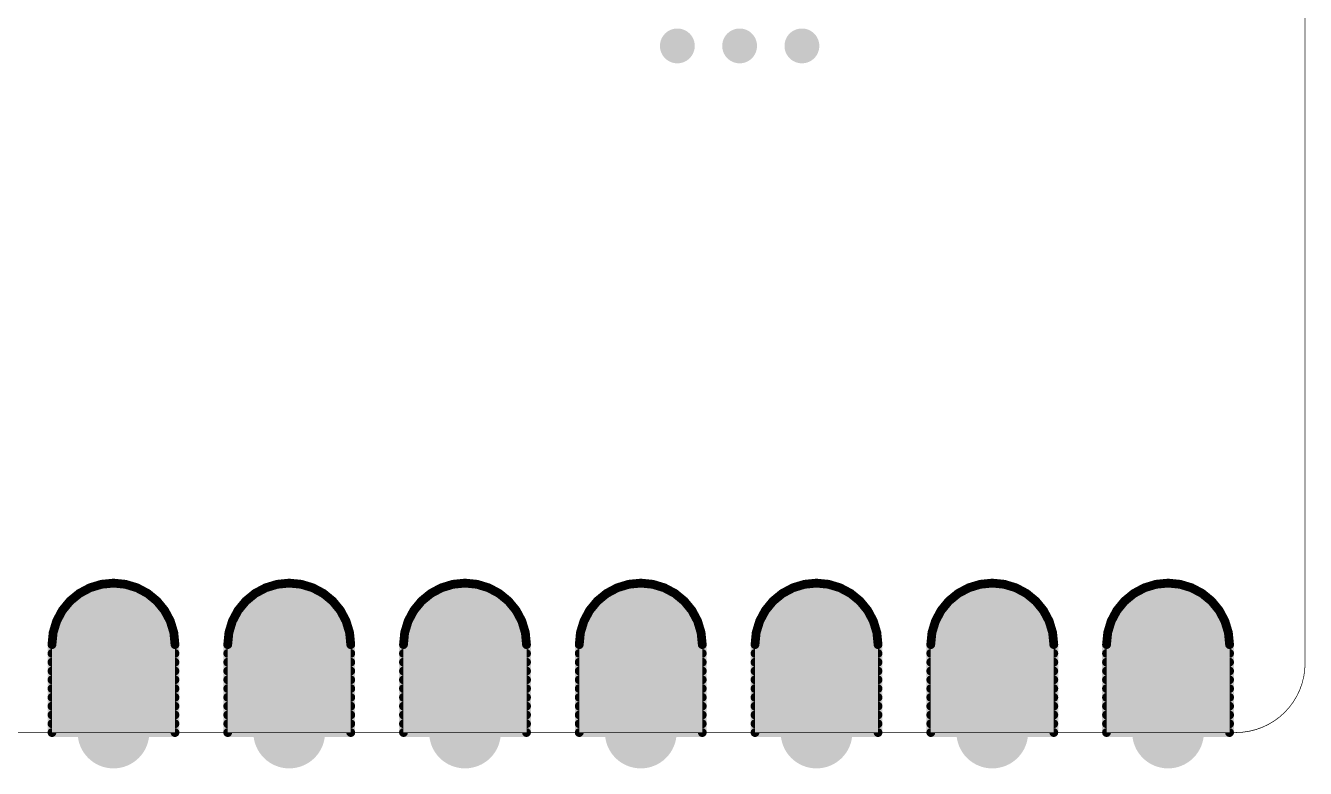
# Model space of a CAD drawing. Extents: x 0 to 35, y -0.5 to 23.4.
# Drawn here: x 16.51 to 35.01, y -0.52 to 10.21 of the extents above; entities that cross this region are included whole.
import ezdxf

# ---------------------------------------------------------------- set-up
doc = ezdxf.new("R2010")
doc.units = 0
for name, color, linetype in [('17', 110, 'CONTINUOUS'), ('20', 31, 'CONTINUOUS'), ('30', 253, 'CONTINUOUS')]:
    doc.layers.add(name, color=color, linetype=linetype)

# ---------------------------------------------------------------- blocks, each defined once
blk = doc.blocks.new('ROUNDP')
at = {"const_width": 0.5}
blk.add_lwpolyline([(0, -0.25, 1), (0, 0.25, 1), (0, -0.25)], format="xyb", dxfattribs=at)

msp = doc.modelspace()

# ---------------------------------------------------------------- linework, layer by layer
at = {"layer": '20', "const_width": 0.01}
for points in [[(35, 21.86), (35, 1)], [(2, 0), (34, 0)]]:
    msp.add_lwpolyline(points, dxfattribs=at)
at = {"layer": '20'}
for points, const_width in [([(34, 0, 0.4142), (35, 1)], 0.01), ([(35.0025, 1, 1), (34.9975, 1)], 0.005), ([(34.9975, 1, 1), (35.0025, 1)], 0.005), ([(34, 0.0025, 1), (34, -0.0025)], 0.005), ([(34, -0.0025, 1), (34, 0.0025)], 0.005)]:
    msp.add_lwpolyline(points, format="xyb", dxfattribs=dict(at, const_width=const_width))
at = {"layer": '30', "const_width": 0.127}
for points in [[(17.78, 2.159), (17.6066, 2.1419)], [(17.9534, 2.1419), (17.78, 2.159)], [(20.32, 2.159), (20.1466, 2.1419)], [(20.4934, 2.1419), (20.32, 2.159)], [(22.86, 2.159), (22.6866, 2.1419)], [(23.0334, 2.1419), (22.86, 2.159)], [(25.4, 2.159), (25.2266, 2.1419)], [(25.5734, 2.1419), (25.4, 2.159)], [(27.94, 2.159), (27.7666, 2.1419)], [(28.1134, 2.1419), (27.94, 2.159)], [(30.48, 2.159), (30.3066, 2.1419)], [(30.6534, 2.1419), (30.48, 2.159)], [(33.02, 2.159), (32.8466, 2.1419)], [(33.1934, 2.1419), (33.02, 2.159)], [(17.2861, 2.0092), (17.1514, 1.8986)], [(17.4398, 2.0913), (17.2861, 2.0092)], [(17.3288, 2.032), (18.2312, 2.032)], [(17.6066, 2.1419), (17.4398, 2.0913)], [(18.1202, 2.0913), (17.9534, 2.1419)], [(18.2739, 2.0092), (18.1202, 2.0913)], [(18.4086, 1.8986), (18.2739, 2.0092)], [(19.8261, 2.0092), (19.6914, 1.8986)], [(19.9798, 2.0913), (19.8261, 2.0092)], [(19.8688, 2.032), (20.7712, 2.032)], [(20.1466, 2.1419), (19.9798, 2.0913)], [(20.6602, 2.0913), (20.4934, 2.1419)], [(20.8139, 2.0092), (20.6602, 2.0913)], [(20.9486, 1.8986), (20.8139, 2.0092)], [(22.3661, 2.0092), (22.2314, 1.8986)], [(22.5198, 2.0913), (22.3661, 2.0092)], [(22.4088, 2.032), (23.3112, 2.032)], [(22.6866, 2.1419), (22.5198, 2.0913)], [(23.2002, 2.0913), (23.0334, 2.1419)], [(23.3539, 2.0092), (23.2002, 2.0913)], [(23.4886, 1.8986), (23.3539, 2.0092)], [(24.9061, 2.0092), (24.7714, 1.8986)], [(25.0598, 2.0913), (24.9061, 2.0092)], [(24.9488, 2.032), (25.8512, 2.032)], [(25.2266, 2.1419), (25.0598, 2.0913)], [(25.7402, 2.0913), (25.5734, 2.1419)], [(25.8939, 2.0092), (25.7402, 2.0913)], [(26.0286, 1.8986), (25.8939, 2.0092)], [(27.4461, 2.0092), (27.3114, 1.8986)], [(27.5998, 2.0913), (27.4461, 2.0092)], [(27.4888, 2.032), (28.3912, 2.032)], [(27.7666, 2.1419), (27.5998, 2.0913)], [(28.2802, 2.0913), (28.1134, 2.1419)], [(28.4339, 2.0092), (28.2802, 2.0913)], [(28.5686, 1.8986), (28.4339, 2.0092)], [(29.9861, 2.0092), (29.8514, 1.8986)], [(30.1398, 2.0913), (29.9861, 2.0092)], [(30.0288, 2.032), (30.9312, 2.032)], [(30.3066, 2.1419), (30.1398, 2.0913)], [(30.8202, 2.0913), (30.6534, 2.1419)], [(30.9739, 2.0092), (30.8202, 2.0913)], [(31.1086, 1.8986), (30.9739, 2.0092)], [(32.5261, 2.0092), (32.3914, 1.8986)], [(32.6798, 2.0913), (32.5261, 2.0092)], [(32.5688, 2.032), (33.4712, 2.032)], [(32.8466, 2.1419), (32.6798, 2.0913)], [(33.3602, 2.0913), (33.1934, 2.1419)], [(33.5139, 2.0092), (33.3602, 2.0913)], [(33.6486, 1.8986), (33.5139, 2.0092)], [(17.1514, 1.8986), (17.0408, 1.7639)], [(17.1592, 1.905), (18.4008, 1.905)], [(18.5192, 1.7639), (18.4086, 1.8986)], [(19.6914, 1.8986), (19.5808, 1.7639)], [(19.6992, 1.905), (20.9408, 1.905)], [(21.0592, 1.7639), (20.9486, 1.8986)], [(22.2314, 1.8986), (22.1208, 1.7639)], [(22.2392, 1.905), (23.4808, 1.905)], [(23.5992, 1.7639), (23.4886, 1.8986)], [(24.7714, 1.8986), (24.6608, 1.7639)], [(24.7792, 1.905), (26.0208, 1.905)], [(26.1392, 1.7639), (26.0286, 1.8986)], [(27.3114, 1.8986), (27.2008, 1.7639)], [(27.3192, 1.905), (28.5608, 1.905)], [(28.6792, 1.7639), (28.5686, 1.8986)], [(29.8514, 1.8986), (29.7408, 1.7639)], [(29.8592, 1.905), (31.1008, 1.905)], [(31.2192, 1.7639), (31.1086, 1.8986)], [(32.3914, 1.8986), (32.2808, 1.7639)], [(32.3992, 1.905), (33.6408, 1.905)], [(33.7592, 1.7639), (33.6486, 1.8986)], [(16.9587, 1.6102), (16.9081, 1.4434)], [(17.0408, 1.7639), (16.9587, 1.6102)], [(16.9805, 1.651), (18.5795, 1.651)], [(17.0524, 1.778), (18.5076, 1.778)], [(18.6013, 1.6102), (18.5192, 1.7639)], [(18.6519, 1.4434), (18.6013, 1.6102)], [(19.4987, 1.6102), (19.4481, 1.4434)], [(19.5808, 1.7639), (19.4987, 1.6102)], [(19.5205, 1.651), (21.1195, 1.651)], [(19.5924, 1.778), (21.0476, 1.778)], [(21.1413, 1.6102), (21.0592, 1.7639)], [(21.1919, 1.4434), (21.1413, 1.6102)], [(22.0387, 1.6102), (21.9881, 1.4434)], [(22.1208, 1.7639), (22.0387, 1.6102)], [(22.0605, 1.651), (23.6595, 1.651)], [(22.1324, 1.778), (23.5876, 1.778)], [(23.6813, 1.6102), (23.5992, 1.7639)], [(23.7319, 1.4434), (23.6813, 1.6102)], [(24.5787, 1.6102), (24.5281, 1.4434)], [(24.6608, 1.7639), (24.5787, 1.6102)], [(24.6005, 1.651), (26.1995, 1.651)], [(24.6724, 1.778), (26.1276, 1.778)], [(26.2213, 1.6102), (26.1392, 1.7639)], [(26.2719, 1.4434), (26.2213, 1.6102)], [(27.1187, 1.6102), (27.0681, 1.4434)], [(27.2008, 1.7639), (27.1187, 1.6102)], [(27.1405, 1.651), (28.7395, 1.651)], [(27.2124, 1.778), (28.6676, 1.778)], [(28.7613, 1.6102), (28.6792, 1.7639)], [(28.8119, 1.4434), (28.7613, 1.6102)], [(29.6587, 1.6102), (29.6081, 1.4434)], [(29.7408, 1.7639), (29.6587, 1.6102)], [(29.6805, 1.651), (31.2795, 1.651)], [(29.7524, 1.778), (31.2076, 1.778)], [(31.3013, 1.6102), (31.2192, 1.7639)], [(31.3519, 1.4434), (31.3013, 1.6102)], [(32.1987, 1.6102), (32.1481, 1.4434)], [(32.2808, 1.7639), (32.1987, 1.6102)], [(32.2205, 1.651), (33.8195, 1.651)], [(32.2924, 1.778), (33.7476, 1.778)], [(33.8413, 1.6102), (33.7592, 1.7639)], [(33.8919, 1.4434), (33.8413, 1.6102)], [(16.9081, 1.4434), (16.891, 1.27)], [(16.9325, 1.524), (18.6275, 1.524)], [(18.669, 1.27), (18.6519, 1.4434)], [(19.4481, 1.4434), (19.431, 1.27)], [(19.4725, 1.524), (21.1675, 1.524)], [(21.209, 1.27), (21.1919, 1.4434)], [(21.9881, 1.4434), (21.971, 1.27)], [(22.0125, 1.524), (23.7075, 1.524)], [(23.749, 1.27), (23.7319, 1.4434)], [(24.5281, 1.4434), (24.511, 1.27)], [(24.5525, 1.524), (26.2475, 1.524)], [(26.289, 1.27), (26.2719, 1.4434)], [(27.0681, 1.4434), (27.051, 1.27)], [(27.0925, 1.524), (28.7875, 1.524)], [(28.829, 1.27), (28.8119, 1.4434)], [(29.6081, 1.4434), (29.591, 1.27)], [(29.6325, 1.524), (31.3275, 1.524)], [(31.369, 1.27), (31.3519, 1.4434)], [(32.1481, 1.4434), (32.131, 1.27)], [(32.1725, 1.524), (33.8675, 1.524)], [(33.909, 1.27), (33.8919, 1.4434)], [(16.891, 1.27), (16.891, 0)], [(16.891, 1.27), (18.669, 1.27)], [(16.9035, 1.397), (18.6565, 1.397)], [(18.669, 0), (18.669, 1.27)], [(19.431, 1.27), (19.431, 0)], [(19.431, 1.27), (21.209, 1.27)], [(19.4435, 1.397), (21.1965, 1.397)], [(21.209, 0), (21.209, 1.27)], [(21.971, 1.27), (21.971, 0)], [(21.971, 1.27), (23.749, 1.27)], [(21.9835, 1.397), (23.7365, 1.397)], [(23.749, 0), (23.749, 1.27)], [(24.511, 1.27), (24.511, 0)], [(24.511, 1.27), (26.289, 1.27)], [(24.5235, 1.397), (26.2765, 1.397)], [(26.289, 0), (26.289, 1.27)], [(27.051, 1.27), (27.051, 0)], [(27.051, 1.27), (28.829, 1.27)], [(27.0635, 1.397), (28.8165, 1.397)], [(28.829, 0), (28.829, 1.27)], [(29.591, 1.27), (29.591, 0)], [(29.591, 1.27), (31.369, 1.27)], [(29.6035, 1.397), (31.3565, 1.397)], [(31.369, 0), (31.369, 1.27)], [(32.131, 1.27), (32.131, 0)], [(32.131, 1.27), (33.909, 1.27)], [(32.1435, 1.397), (33.8965, 1.397)], [(33.909, 0), (33.909, 1.27)], [(16.891, 1.143), (18.669, 1.143)], [(19.431, 1.143), (21.209, 1.143)], [(21.971, 1.143), (23.749, 1.143)], [(24.511, 1.143), (26.289, 1.143)], [(27.051, 1.143), (28.829, 1.143)], [(29.591, 1.143), (31.369, 1.143)], [(32.131, 1.143), (33.909, 1.143)], [(16.891, 1.016), (18.669, 1.016)], [(16.891, 0.889), (18.669, 0.889)], [(19.431, 1.016), (21.209, 1.016)], [(19.431, 0.889), (21.209, 0.889)], [(21.971, 1.016), (23.749, 1.016)], [(21.971, 0.889), (23.749, 0.889)], [(24.511, 1.016), (26.289, 1.016)], [(24.511, 0.889), (26.289, 0.889)], [(27.051, 1.016), (28.829, 1.016)], [(27.051, 0.889), (28.829, 0.889)], [(29.591, 1.016), (31.369, 1.016)], [(29.591, 0.889), (31.369, 0.889)], [(32.131, 1.016), (33.909, 1.016)], [(32.131, 0.889), (33.909, 0.889)], [(16.891, 0.762), (18.669, 0.762)], [(19.431, 0.762), (21.209, 0.762)], [(21.971, 0.762), (23.749, 0.762)], [(24.511, 0.762), (26.289, 0.762)], [(27.051, 0.762), (28.829, 0.762)], [(29.591, 0.762), (31.369, 0.762)], [(32.131, 0.762), (33.909, 0.762)], [(16.891, 0.635), (18.669, 0.635)], [(16.891, 0.508), (18.669, 0.508)], [(19.431, 0.635), (21.209, 0.635)], [(19.431, 0.508), (21.209, 0.508)], [(21.971, 0.635), (23.749, 0.635)], [(21.971, 0.508), (23.749, 0.508)], [(24.511, 0.635), (26.289, 0.635)], [(24.511, 0.508), (26.289, 0.508)], [(27.051, 0.635), (28.829, 0.635)], [(27.051, 0.508), (28.829, 0.508)], [(29.591, 0.635), (31.369, 0.635)], [(29.591, 0.508), (31.369, 0.508)], [(32.131, 0.635), (33.909, 0.635)], [(32.131, 0.508), (33.909, 0.508)], [(16.891, 0.381), (18.669, 0.381)], [(19.431, 0.381), (21.209, 0.381)], [(21.971, 0.381), (23.749, 0.381)], [(24.511, 0.381), (26.289, 0.381)], [(27.051, 0.381), (28.829, 0.381)], [(29.591, 0.381), (31.369, 0.381)], [(32.131, 0.381), (33.909, 0.381)], [(16.891, 0.254), (18.669, 0.254)], [(16.891, 0.127), (18.669, 0.127)], [(19.431, 0.254), (21.209, 0.254)], [(19.431, 0.127), (21.209, 0.127)], [(21.971, 0.254), (23.749, 0.254)], [(21.971, 0.127), (23.749, 0.127)], [(24.511, 0.254), (26.289, 0.254)], [(24.511, 0.127), (26.289, 0.127)], [(27.051, 0.254), (28.829, 0.254)], [(27.051, 0.127), (28.829, 0.127)], [(29.591, 0.254), (31.369, 0.254)], [(29.591, 0.127), (31.369, 0.127)], [(32.131, 0.254), (33.909, 0.254)], [(32.131, 0.127), (33.909, 0.127)], [(16.891, 0), (18.669, 0)], [(16.891, 0), (18.669, 0)], [(19.431, 0), (21.209, 0)], [(19.431, 0), (21.209, 0)], [(21.971, 0), (23.749, 0)], [(21.971, 0), (23.749, 0)], [(24.511, 0), (26.289, 0)], [(24.511, 0), (26.289, 0)], [(27.051, 0), (28.829, 0)], [(27.051, 0), (28.829, 0)], [(29.591, 0), (31.369, 0)], [(29.591, 0), (31.369, 0)], [(32.131, 0), (33.909, 0)], [(32.131, 0), (33.909, 0)]]:
    msp.add_lwpolyline(points, dxfattribs=at)
at = {"layer": '30', "const_width": 0.0635}
for points in [[(17.7831, 2.1906, 1), (17.7769, 2.1274)], [(17.7831, 2.1274, 1), (17.7769, 2.1906)], [(20.3231, 2.1906, 1), (20.3169, 2.1274)], [(20.3231, 2.1274, 1), (20.3169, 2.1906)], [(22.8631, 2.1906, 1), (22.8569, 2.1274)], [(22.8631, 2.1274, 1), (22.8569, 2.1906)], [(25.4031, 2.1906, 1), (25.3969, 2.1274)], [(25.4031, 2.1274, 1), (25.3969, 2.1906)], [(27.9431, 2.1906, 1), (27.9369, 2.1274)], [(27.9431, 2.1274, 1), (27.9369, 2.1906)], [(30.4831, 2.1906, 1), (30.4769, 2.1274)], [(30.4831, 2.1274, 1), (30.4769, 2.1906)], [(33.0231, 2.1906, 1), (33.0169, 2.1274)], [(33.0231, 2.1274, 1), (33.0169, 2.1906)], [(17.2711, 2.0372, 1), (17.3011, 1.9812)], [(17.3062, 1.9846, 1), (17.266, 2.0337)], [(17.3288, 2.0638, 1), (17.3288, 2.0002)], [(17.4306, 2.1217, 1), (17.449, 2.0609)], [(17.4548, 2.0633, 1), (17.4248, 2.1193)], [(17.6035, 2.1735, 1), (17.6097, 2.1103)], [(17.6158, 2.1115, 1), (17.5973, 2.1723)], [(17.9627, 2.1723, 1), (17.9442, 2.1115)], [(17.9503, 2.1103, 1), (17.9565, 2.1735)], [(18.1352, 2.1193, 1), (18.1052, 2.0633)], [(18.111, 2.0609, 1), (18.1294, 2.1217)], [(18.2312, 2.0002, 1), (18.2312, 2.0638)], [(18.294, 2.0337, 1), (18.2538, 1.9846)], [(18.2589, 1.9812, 1), (18.2889, 2.0372)], [(19.8111, 2.0372, 1), (19.8411, 1.9812)], [(19.8462, 1.9846, 1), (19.806, 2.0337)], [(19.8688, 2.0638, 1), (19.8688, 2.0002)], [(19.9706, 2.1217, 1), (19.989, 2.0609)], [(19.9948, 2.0633, 1), (19.9648, 2.1193)], [(20.1435, 2.1735, 1), (20.1497, 2.1103)], [(20.1558, 2.1115, 1), (20.1373, 2.1723)], [(20.5027, 2.1723, 1), (20.4842, 2.1115)], [(20.4903, 2.1103, 1), (20.4965, 2.1735)], [(20.6752, 2.1193, 1), (20.6452, 2.0633)], [(20.651, 2.0609, 1), (20.6694, 2.1217)], [(20.7712, 2.0002, 1), (20.7712, 2.0638)], [(20.834, 2.0337, 1), (20.7938, 1.9846)], [(20.7989, 1.9812, 1), (20.8289, 2.0372)], [(22.3511, 2.0372, 1), (22.3811, 1.9812)], [(22.3862, 1.9846, 1), (22.346, 2.0337)], [(22.4088, 2.0638, 1), (22.4088, 2.0002)], [(22.5106, 2.1217, 1), (22.529, 2.0609)], [(22.5348, 2.0633, 1), (22.5048, 2.1193)], [(22.6835, 2.1735, 1), (22.6897, 2.1103)], [(22.6958, 2.1115, 1), (22.6773, 2.1723)], [(23.0427, 2.1723, 1), (23.0242, 2.1115)], [(23.0303, 2.1103, 1), (23.0365, 2.1735)], [(23.2152, 2.1193, 1), (23.1852, 2.0633)], [(23.191, 2.0609, 1), (23.2094, 2.1217)], [(23.3112, 2.0002, 1), (23.3112, 2.0638)], [(23.374, 2.0337, 1), (23.3338, 1.9846)], [(23.3389, 1.9812, 1), (23.3689, 2.0372)], [(24.8911, 2.0372, 1), (24.9211, 1.9812)], [(24.9262, 1.9846, 1), (24.886, 2.0337)], [(24.9488, 2.0638, 1), (24.9488, 2.0002)], [(25.0506, 2.1217, 1), (25.069, 2.0609)], [(25.0748, 2.0633, 1), (25.0448, 2.1193)], [(25.2235, 2.1735, 1), (25.2297, 2.1103)], [(25.2358, 2.1115, 1), (25.2173, 2.1723)], [(25.5827, 2.1723, 1), (25.5642, 2.1115)], [(25.5703, 2.1103, 1), (25.5765, 2.1735)], [(25.7552, 2.1193, 1), (25.7252, 2.0633)], [(25.731, 2.0609, 1), (25.7494, 2.1217)], [(25.8512, 2.0002, 1), (25.8512, 2.0638)], [(25.914, 2.0337, 1), (25.8738, 1.9846)], [(25.8789, 1.9812, 1), (25.9089, 2.0372)], [(27.4311, 2.0372, 1), (27.4611, 1.9812)], [(27.4662, 1.9846, 1), (27.426, 2.0337)], [(27.4888, 2.0638, 1), (27.4888, 2.0002)], [(27.5906, 2.1217, 1), (27.609, 2.0609)], [(27.6148, 2.0633, 1), (27.5848, 2.1193)], [(27.7635, 2.1735, 1), (27.7697, 2.1103)], [(27.7758, 2.1115, 1), (27.7573, 2.1723)], [(28.1227, 2.1723, 1), (28.1042, 2.1115)], [(28.1103, 2.1103, 1), (28.1165, 2.1735)], [(28.2952, 2.1193, 1), (28.2652, 2.0633)], [(28.271, 2.0609, 1), (28.2894, 2.1217)], [(28.3912, 2.0002, 1), (28.3912, 2.0638)], [(28.454, 2.0337, 1), (28.4138, 1.9846)], [(28.4189, 1.9812, 1), (28.4489, 2.0372)], [(29.9711, 2.0372, 1), (30.0011, 1.9812)], [(30.0062, 1.9846, 1), (29.966, 2.0337)], [(30.0288, 2.0638, 1), (30.0288, 2.0002)], [(30.1306, 2.1217, 1), (30.149, 2.0609)], [(30.1548, 2.0633, 1), (30.1248, 2.1193)], [(30.3035, 2.1735, 1), (30.3097, 2.1103)], [(30.3158, 2.1115, 1), (30.2973, 2.1723)], [(30.6627, 2.1723, 1), (30.6442, 2.1115)], [(30.6503, 2.1103, 1), (30.6565, 2.1735)], [(30.8352, 2.1193, 1), (30.8052, 2.0633)], [(30.811, 2.0609, 1), (30.8294, 2.1217)], [(30.9312, 2.0002, 1), (30.9312, 2.0638)], [(30.994, 2.0337, 1), (30.9538, 1.9846)], [(30.9589, 1.9812, 1), (30.9889, 2.0372)], [(32.5111, 2.0372, 1), (32.5411, 1.9812)], [(32.5462, 1.9846, 1), (32.506, 2.0337)], [(32.5688, 2.0638, 1), (32.5688, 2.0002)], [(32.6706, 2.1217, 1), (32.689, 2.0609)], [(32.6948, 2.0633, 1), (32.6648, 2.1193)], [(32.8435, 2.1735, 1), (32.8497, 2.1103)], [(32.8558, 2.1115, 1), (32.8373, 2.1723)], [(33.2027, 2.1723, 1), (33.1842, 2.1115)], [(33.1903, 2.1103, 1), (33.1965, 2.1735)], [(33.3752, 2.1193, 1), (33.3452, 2.0633)], [(33.351, 2.0609, 1), (33.3694, 2.1217)], [(33.4712, 2.0002, 1), (33.4712, 2.0638)], [(33.534, 2.0337, 1), (33.4938, 1.9846)], [(33.4989, 1.9812, 1), (33.5289, 2.0372)], [(17.1312, 1.9232, 1), (17.1715, 1.8741)], [(17.1759, 1.8785, 1), (17.1268, 1.9188)], [(17.1592, 1.9367, 1), (17.1592, 1.8733)], [(18.4332, 1.9188, 1), (18.3841, 1.8785)], [(18.3885, 1.8741, 1), (18.4288, 1.9232)], [(18.4008, 1.8733, 1), (18.4008, 1.9367)], [(19.6712, 1.9232, 1), (19.7115, 1.8741)], [(19.7159, 1.8785, 1), (19.6668, 1.9188)], [(19.6992, 1.9367, 1), (19.6992, 1.8733)], [(20.9732, 1.9188, 1), (20.9241, 1.8785)], [(20.9285, 1.8741, 1), (20.9688, 1.9232)], [(20.9408, 1.8733, 1), (20.9408, 1.9367)], [(22.2112, 1.9232, 1), (22.2515, 1.8741)], [(22.2559, 1.8785, 1), (22.2068, 1.9188)], [(22.2392, 1.9367, 1), (22.2392, 1.8733)], [(23.5132, 1.9188, 1), (23.4641, 1.8785)], [(23.4685, 1.8741, 1), (23.5088, 1.9232)], [(23.4808, 1.8733, 1), (23.4808, 1.9367)], [(24.7512, 1.9232, 1), (24.7915, 1.8741)], [(24.7959, 1.8785, 1), (24.7468, 1.9188)], [(24.7792, 1.9367, 1), (24.7792, 1.8733)], [(26.0532, 1.9188, 1), (26.0041, 1.8785)], [(26.0085, 1.8741, 1), (26.0488, 1.9232)], [(26.0208, 1.8733, 1), (26.0208, 1.9367)], [(27.2912, 1.9232, 1), (27.3315, 1.8741)], [(27.3359, 1.8785, 1), (27.2868, 1.9188)], [(27.3192, 1.9367, 1), (27.3192, 1.8733)], [(28.5932, 1.9188, 1), (28.5441, 1.8785)], [(28.5485, 1.8741, 1), (28.5888, 1.9232)], [(28.5608, 1.8733, 1), (28.5608, 1.9367)], [(29.8312, 1.9232, 1), (29.8715, 1.8741)], [(29.8759, 1.8785, 1), (29.8268, 1.9188)], [(29.8592, 1.9367, 1), (29.8592, 1.8733)], [(31.1332, 1.9188, 1), (31.0841, 1.8785)], [(31.0885, 1.8741, 1), (31.1288, 1.9232)], [(31.1008, 1.8733, 1), (31.1008, 1.9367)], [(32.3712, 1.9232, 1), (32.4115, 1.8741)], [(32.4159, 1.8785, 1), (32.3668, 1.9188)], [(32.3992, 1.9367, 1), (32.3992, 1.8733)], [(33.6732, 1.9188, 1), (33.6241, 1.8785)], [(33.6285, 1.8741, 1), (33.6688, 1.9232)], [(33.6408, 1.8733, 1), (33.6408, 1.9367)], [(16.9891, 1.601, 1), (16.9283, 1.6194)], [(16.9805, 1.6827, 1), (16.9805, 1.6193)], [(17.0163, 1.784, 1), (17.0654, 1.7438)], [(17.0688, 1.7489, 1), (17.0128, 1.7789)], [(17.0524, 1.8097, 1), (17.0524, 1.7463)], [(18.5472, 1.7789, 1), (18.4912, 1.7489)], [(18.4946, 1.7438, 1), (18.5437, 1.784)], [(18.5076, 1.7463, 1), (18.5076, 1.8097)], [(18.6317, 1.6194, 1), (18.5709, 1.601)], [(18.5795, 1.6193, 1), (18.5795, 1.6827)], [(19.5291, 1.601, 1), (19.4683, 1.6194)], [(19.5205, 1.6827, 1), (19.5205, 1.6193)], [(19.5563, 1.784, 1), (19.6054, 1.7438)], [(19.6088, 1.7489, 1), (19.5528, 1.7789)], [(19.5924, 1.8097, 1), (19.5924, 1.7463)], [(21.0872, 1.7789, 1), (21.0312, 1.7489)], [(21.0346, 1.7438, 1), (21.0837, 1.784)], [(21.0476, 1.7463, 1), (21.0476, 1.8097)], [(21.1717, 1.6194, 1), (21.1109, 1.601)], [(21.1195, 1.6193, 1), (21.1195, 1.6827)], [(22.0691, 1.601, 1), (22.0083, 1.6194)], [(22.0605, 1.6827, 1), (22.0605, 1.6193)], [(22.0963, 1.784, 1), (22.1454, 1.7438)], [(22.1488, 1.7489, 1), (22.0928, 1.7789)], [(22.1324, 1.8097, 1), (22.1324, 1.7463)], [(23.6272, 1.7789, 1), (23.5712, 1.7489)], [(23.5746, 1.7438, 1), (23.6237, 1.784)], [(23.5876, 1.7463, 1), (23.5876, 1.8097)], [(23.7117, 1.6194, 1), (23.6509, 1.601)], [(23.6595, 1.6193, 1), (23.6595, 1.6827)], [(24.6091, 1.601, 1), (24.5483, 1.6194)], [(24.6005, 1.6827, 1), (24.6005, 1.6193)], [(24.6363, 1.784, 1), (24.6854, 1.7438)], [(24.6888, 1.7489, 1), (24.6328, 1.7789)], [(24.6724, 1.8097, 1), (24.6724, 1.7463)], [(26.1672, 1.7789, 1), (26.1112, 1.7489)], [(26.1146, 1.7438, 1), (26.1637, 1.784)], [(26.1276, 1.7463, 1), (26.1276, 1.8097)], [(26.2517, 1.6194, 1), (26.1909, 1.601)], [(26.1995, 1.6193, 1), (26.1995, 1.6827)], [(27.1491, 1.601, 1), (27.0883, 1.6194)], [(27.1405, 1.6827, 1), (27.1405, 1.6193)], [(27.1763, 1.784, 1), (27.2254, 1.7438)], [(27.2288, 1.7489, 1), (27.1728, 1.7789)], [(27.2124, 1.8097, 1), (27.2124, 1.7463)], [(28.7072, 1.7789, 1), (28.6512, 1.7489)], [(28.6546, 1.7438, 1), (28.7037, 1.784)], [(28.6676, 1.7463, 1), (28.6676, 1.8097)], [(28.7917, 1.6194, 1), (28.7309, 1.601)], [(28.7395, 1.6193, 1), (28.7395, 1.6827)], [(29.6891, 1.601, 1), (29.6283, 1.6194)], [(29.6805, 1.6827, 1), (29.6805, 1.6193)], [(29.7163, 1.784, 1), (29.7654, 1.7438)], [(29.7688, 1.7489, 1), (29.7128, 1.7789)], [(29.7524, 1.8097, 1), (29.7524, 1.7463)], [(31.2472, 1.7789, 1), (31.1912, 1.7489)], [(31.1946, 1.7438, 1), (31.2437, 1.784)], [(31.2076, 1.7463, 1), (31.2076, 1.8097)], [(31.3317, 1.6194, 1), (31.2709, 1.601)], [(31.2795, 1.6193, 1), (31.2795, 1.6827)], [(32.2291, 1.601, 1), (32.1683, 1.6194)], [(32.2205, 1.6827, 1), (32.2205, 1.6193)], [(32.2563, 1.784, 1), (32.3054, 1.7438)], [(32.3088, 1.7489, 1), (32.2528, 1.7789)], [(32.2924, 1.8097, 1), (32.2924, 1.7463)], [(33.7872, 1.7789, 1), (33.7312, 1.7489)], [(33.7346, 1.7438, 1), (33.7837, 1.784)], [(33.7476, 1.7463, 1), (33.7476, 1.8097)], [(33.8717, 1.6194, 1), (33.8109, 1.601)], [(33.8195, 1.6193, 1), (33.8195, 1.6827)], [(16.8777, 1.4527, 1), (16.9385, 1.4342)], [(16.9397, 1.4403, 1), (16.8765, 1.4465)], [(16.9325, 1.5557, 1), (16.9325, 1.4923)], [(16.9307, 1.6252, 1), (16.9867, 1.5952)], [(18.5733, 1.5952, 1), (18.6293, 1.6252)], [(18.6835, 1.4465, 1), (18.6203, 1.4403)], [(18.6215, 1.4342, 1), (18.6823, 1.4527)], [(18.6275, 1.4923, 1), (18.6275, 1.5557)], [(19.4177, 1.4527, 1), (19.4785, 1.4342)], [(19.4797, 1.4403, 1), (19.4165, 1.4465)], [(19.4725, 1.5557, 1), (19.4725, 1.4923)], [(19.4707, 1.6252, 1), (19.5267, 1.5952)], [(21.1133, 1.5952, 1), (21.1693, 1.6252)], [(21.2235, 1.4465, 1), (21.1603, 1.4403)], [(21.1615, 1.4342, 1), (21.2223, 1.4527)], [(21.1675, 1.4923, 1), (21.1675, 1.5557)], [(21.9577, 1.4527, 1), (22.0185, 1.4342)], [(22.0197, 1.4403, 1), (21.9565, 1.4465)], [(22.0125, 1.5557, 1), (22.0125, 1.4923)], [(22.0107, 1.6252, 1), (22.0667, 1.5952)], [(23.6533, 1.5952, 1), (23.7093, 1.6252)], [(23.7635, 1.4465, 1), (23.7003, 1.4403)], [(23.7015, 1.4342, 1), (23.7623, 1.4527)], [(23.7075, 1.4923, 1), (23.7075, 1.5557)], [(24.4977, 1.4527, 1), (24.5585, 1.4342)], [(24.5597, 1.4403, 1), (24.4965, 1.4465)], [(24.5525, 1.5557, 1), (24.5525, 1.4923)], [(24.5507, 1.6252, 1), (24.6067, 1.5952)], [(26.1933, 1.5952, 1), (26.2493, 1.6252)], [(26.3035, 1.4465, 1), (26.2403, 1.4403)], [(26.2415, 1.4342, 1), (26.3023, 1.4527)], [(26.2475, 1.4923, 1), (26.2475, 1.5557)], [(27.0377, 1.4527, 1), (27.0985, 1.4342)], [(27.0997, 1.4403, 1), (27.0365, 1.4465)], [(27.0925, 1.5557, 1), (27.0925, 1.4923)], [(27.0907, 1.6252, 1), (27.1467, 1.5952)], [(28.7333, 1.5952, 1), (28.7893, 1.6252)], [(28.8435, 1.4465, 1), (28.7803, 1.4403)], [(28.7815, 1.4342, 1), (28.8423, 1.4527)], [(28.7875, 1.4923, 1), (28.7875, 1.5557)], [(29.5777, 1.4527, 1), (29.6385, 1.4342)], [(29.6397, 1.4403, 1), (29.5765, 1.4465)], [(29.6325, 1.5557, 1), (29.6325, 1.4923)], [(29.6307, 1.6252, 1), (29.6867, 1.5952)], [(31.2733, 1.5952, 1), (31.3293, 1.6252)], [(31.3835, 1.4465, 1), (31.3203, 1.4403)], [(31.3215, 1.4342, 1), (31.3823, 1.4527)], [(31.3275, 1.4923, 1), (31.3275, 1.5557)], [(32.1177, 1.4527, 1), (32.1785, 1.4342)], [(32.1797, 1.4403, 1), (32.1165, 1.4465)], [(32.1725, 1.5557, 1), (32.1725, 1.4923)], [(32.1707, 1.6252, 1), (32.2267, 1.5952)], [(33.8133, 1.5952, 1), (33.8693, 1.6252)], [(33.9235, 1.4465, 1), (33.8603, 1.4403)], [(33.8615, 1.4342, 1), (33.9223, 1.4527)], [(33.8675, 1.4923, 1), (33.8675, 1.5557)], [(16.891, 1.3017, 1), (16.891, 1.2383)], [(16.8594, 1.2731, 1), (16.9226, 1.2669)], [(16.9228, 1.27, 1), (16.8593, 1.27)], [(16.9035, 1.4287, 1), (16.9035, 1.3653)], [(18.7007, 1.27, 1), (18.6373, 1.27)], [(18.6374, 1.2669, 1), (18.7006, 1.2731)], [(18.6565, 1.3653, 1), (18.6565, 1.4287)], [(18.669, 1.2383, 1), (18.669, 1.3017)], [(19.3994, 1.2731, 1), (19.4626, 1.2669)], [(19.4627, 1.27, 1), (19.3993, 1.27)], [(19.431, 1.3017, 1), (19.431, 1.2383)], [(19.4435, 1.4287, 1), (19.4435, 1.3653)], [(21.2407, 1.27, 1), (21.1773, 1.27)], [(21.1774, 1.2669, 1), (21.2406, 1.2731)], [(21.1965, 1.3653, 1), (21.1965, 1.4287)], [(21.209, 1.2383, 1), (21.209, 1.3017)], [(21.9394, 1.2731, 1), (22.0026, 1.2669)], [(22.0027, 1.27, 1), (21.9393, 1.27)], [(21.971, 1.3017, 1), (21.971, 1.2383)], [(21.9835, 1.4287, 1), (21.9835, 1.3653)], [(23.7808, 1.27, 1), (23.7173, 1.27)], [(23.7174, 1.2669, 1), (23.7806, 1.2731)], [(23.7365, 1.3653, 1), (23.7365, 1.4287)], [(23.749, 1.2383, 1), (23.749, 1.3017)], [(24.5428, 1.27, 1), (24.4793, 1.27)], [(24.511, 1.3017, 1), (24.511, 1.2383)], [(24.4794, 1.2731, 1), (24.5426, 1.2669)], [(24.5235, 1.4287, 1), (24.5235, 1.3653)], [(26.3208, 1.27, 1), (26.2573, 1.27)], [(26.2574, 1.2669, 1), (26.3206, 1.2731)], [(26.2765, 1.3653, 1), (26.2765, 1.4287)], [(26.289, 1.2383, 1), (26.289, 1.3017)], [(27.051, 1.3017, 1), (27.051, 1.2383)], [(27.0194, 1.2731, 1), (27.0826, 1.2669)], [(27.0828, 1.27, 1), (27.0193, 1.27)], [(27.0635, 1.4287, 1), (27.0635, 1.3653)], [(28.8607, 1.27, 1), (28.7973, 1.27)], [(28.7974, 1.2669, 1), (28.8606, 1.2731)], [(28.8165, 1.3653, 1), (28.8165, 1.4287)], [(28.829, 1.2383, 1), (28.829, 1.3017)], [(29.5594, 1.2731, 1), (29.6226, 1.2669)], [(29.591, 1.3017, 1), (29.591, 1.2383)], [(29.6227, 1.27, 1), (29.5593, 1.27)], [(29.6035, 1.4287, 1), (29.6035, 1.3653)], [(31.4007, 1.27, 1), (31.3373, 1.27)], [(31.3374, 1.2669, 1), (31.4006, 1.2731)], [(31.3565, 1.3653, 1), (31.3565, 1.4287)], [(31.369, 1.2383, 1), (31.369, 1.3017)], [(32.1628, 1.27, 1), (32.0992, 1.27)], [(32.131, 1.3017, 1), (32.131, 1.2383)], [(32.0994, 1.2731, 1), (32.1626, 1.2669)], [(32.1435, 1.4287, 1), (32.1435, 1.3653)], [(33.9408, 1.27, 1), (33.8772, 1.27)], [(33.8774, 1.2669, 1), (33.9406, 1.2731)], [(33.8965, 1.3653, 1), (33.8965, 1.4287)], [(33.909, 1.2383, 1), (33.909, 1.3017)], [(16.891, 1.1747, 1), (16.891, 1.1113)], [(18.669, 1.1113, 1), (18.669, 1.1747)], [(19.431, 1.1747, 1), (19.431, 1.1113)], [(21.209, 1.1113, 1), (21.209, 1.1747)], [(21.971, 1.1747, 1), (21.971, 1.1113)], [(23.749, 1.1113, 1), (23.749, 1.1747)], [(24.511, 1.1747, 1), (24.511, 1.1113)], [(26.289, 1.1113, 1), (26.289, 1.1747)], [(27.051, 1.1747, 1), (27.051, 1.1113)], [(28.829, 1.1113, 1), (28.829, 1.1747)], [(29.591, 1.1747, 1), (29.591, 1.1113)], [(31.369, 1.1113, 1), (31.369, 1.1747)], [(32.131, 1.1747, 1), (32.131, 1.1113)], [(33.909, 1.1113, 1), (33.909, 1.1747)], [(16.891, 1.0477, 1), (16.891, 0.9843)], [(16.891, 0.9207, 1), (16.891, 0.8573)], [(18.669, 0.9843, 1), (18.669, 1.0477)], [(18.669, 0.8573, 1), (18.669, 0.9207)], [(19.431, 1.0477, 1), (19.431, 0.9843)], [(19.431, 0.9207, 1), (19.431, 0.8573)], [(21.209, 0.9843, 1), (21.209, 1.0477)], [(21.209, 0.8573, 1), (21.209, 0.9207)], [(21.971, 1.0477, 1), (21.971, 0.9843)], [(21.971, 0.9207, 1), (21.971, 0.8573)], [(23.749, 0.9843, 1), (23.749, 1.0477)], [(23.749, 0.8573, 1), (23.749, 0.9207)], [(24.511, 1.0477, 1), (24.511, 0.9843)], [(24.511, 0.9207, 1), (24.511, 0.8573)], [(26.289, 0.9843, 1), (26.289, 1.0477)], [(26.289, 0.8573, 1), (26.289, 0.9207)], [(27.051, 1.0477, 1), (27.051, 0.9843)], [(27.051, 0.9207, 1), (27.051, 0.8573)], [(28.829, 0.9843, 1), (28.829, 1.0477)], [(28.829, 0.8573, 1), (28.829, 0.9207)], [(29.591, 1.0477, 1), (29.591, 0.9843)], [(29.591, 0.9207, 1), (29.591, 0.8573)], [(31.369, 0.9843, 1), (31.369, 1.0477)], [(31.369, 0.8573, 1), (31.369, 0.9207)], [(32.131, 1.0477, 1), (32.131, 0.9843)], [(32.131, 0.9207, 1), (32.131, 0.8573)], [(33.909, 0.9843, 1), (33.909, 1.0477)], [(33.909, 0.8573, 1), (33.909, 0.9207)], [(16.891, 0.7937, 1), (16.891, 0.7303)], [(18.669, 0.7303, 1), (18.669, 0.7937)], [(19.431, 0.7937, 1), (19.431, 0.7303)], [(21.209, 0.7303, 1), (21.209, 0.7937)], [(21.971, 0.7937, 1), (21.971, 0.7303)], [(23.749, 0.7303, 1), (23.749, 0.7937)], [(24.511, 0.7937, 1), (24.511, 0.7303)], [(26.289, 0.7303, 1), (26.289, 0.7937)], [(27.051, 0.7937, 1), (27.051, 0.7303)], [(28.829, 0.7303, 1), (28.829, 0.7937)], [(29.591, 0.7937, 1), (29.591, 0.7303)], [(31.369, 0.7303, 1), (31.369, 0.7937)], [(32.131, 0.7937, 1), (32.131, 0.7303)], [(33.909, 0.7303, 1), (33.909, 0.7937)], [(16.891, 0.6667, 1), (16.891, 0.6033)], [(16.891, 0.5397, 1), (16.891, 0.4763)], [(18.669, 0.6033, 1), (18.669, 0.6667)], [(18.669, 0.4763, 1), (18.669, 0.5397)], [(19.431, 0.6667, 1), (19.431, 0.6033)], [(19.431, 0.5397, 1), (19.431, 0.4763)], [(21.209, 0.6033, 1), (21.209, 0.6667)], [(21.209, 0.4763, 1), (21.209, 0.5397)], [(21.971, 0.6667, 1), (21.971, 0.6033)], [(21.971, 0.5397, 1), (21.971, 0.4763)], [(23.749, 0.6033, 1), (23.749, 0.6667)], [(23.749, 0.4763, 1), (23.749, 0.5397)], [(24.511, 0.6667, 1), (24.511, 0.6033)], [(24.511, 0.5397, 1), (24.511, 0.4763)], [(26.289, 0.6033, 1), (26.289, 0.6667)], [(26.289, 0.4763, 1), (26.289, 0.5397)], [(27.051, 0.6667, 1), (27.051, 0.6033)], [(27.051, 0.5397, 1), (27.051, 0.4763)], [(28.829, 0.6033, 1), (28.829, 0.6667)], [(28.829, 0.4763, 1), (28.829, 0.5397)], [(29.591, 0.6667, 1), (29.591, 0.6033)], [(29.591, 0.5397, 1), (29.591, 0.4763)], [(31.369, 0.6033, 1), (31.369, 0.6667)], [(31.369, 0.4763, 1), (31.369, 0.5397)], [(32.131, 0.6667, 1), (32.131, 0.6033)], [(32.131, 0.5397, 1), (32.131, 0.4763)], [(33.909, 0.6033, 1), (33.909, 0.6667)], [(33.909, 0.4763, 1), (33.909, 0.5397)], [(16.891, 0.4128, 1), (16.891, 0.3493)], [(18.669, 0.3493, 1), (18.669, 0.4128)], [(19.431, 0.4128, 1), (19.431, 0.3493)], [(21.209, 0.3493, 1), (21.209, 0.4128)], [(21.971, 0.4128, 1), (21.971, 0.3493)], [(23.749, 0.3493, 1), (23.749, 0.4128)], [(24.511, 0.4128, 1), (24.511, 0.3493)], [(26.289, 0.3493, 1), (26.289, 0.4128)], [(27.051, 0.4128, 1), (27.051, 0.3493)], [(28.829, 0.3493, 1), (28.829, 0.4128)], [(29.591, 0.4128, 1), (29.591, 0.3493)], [(31.369, 0.3493, 1), (31.369, 0.4128)], [(32.131, 0.4128, 1), (32.131, 0.3493)], [(33.909, 0.3493, 1), (33.909, 0.4128)], [(16.891, 0.2858, 1), (16.891, 0.2223)], [(16.891, 0.1588, 1), (16.891, 0.0953)], [(18.669, 0.2223, 1), (18.669, 0.2858)], [(18.669, 0.0953, 1), (18.669, 0.1588)], [(19.431, 0.2858, 1), (19.431, 0.2223)], [(19.431, 0.1588, 1), (19.431, 0.0953)], [(21.209, 0.2223, 1), (21.209, 0.2858)], [(21.209, 0.0953, 1), (21.209, 0.1588)], [(21.971, 0.2858, 1), (21.971, 0.2223)], [(21.971, 0.1588, 1), (21.971, 0.0953)], [(23.749, 0.2223, 1), (23.749, 0.2858)], [(23.749, 0.0953, 1), (23.749, 0.1588)], [(24.511, 0.2858, 1), (24.511, 0.2223)], [(24.511, 0.1588, 1), (24.511, 0.0953)], [(26.289, 0.2223, 1), (26.289, 0.2858)], [(26.289, 0.0953, 1), (26.289, 0.1588)], [(27.051, 0.2858, 1), (27.051, 0.2223)], [(27.051, 0.1588, 1), (27.051, 0.0953)], [(28.829, 0.2223, 1), (28.829, 0.2858)], [(28.829, 0.0953, 1), (28.829, 0.1588)], [(29.591, 0.2858, 1), (29.591, 0.2223)], [(29.591, 0.1588, 1), (29.591, 0.0953)], [(31.369, 0.2223, 1), (31.369, 0.2858)], [(31.369, 0.0953, 1), (31.369, 0.1588)], [(32.131, 0.2858, 1), (32.131, 0.2223)], [(32.131, 0.1588, 1), (32.131, 0.0953)], [(33.909, 0.2223, 1), (33.909, 0.2858)], [(33.909, 0.0953, 1), (33.909, 0.1588)], [(16.891, 0.0318, 1), (16.891, -0.0318)], [(16.891, 0.0318, 1), (16.891, -0.0318)], [(16.8593, 0, 1), (16.9228, 0)], [(18.6373, 0, 1), (18.7007, 0)], [(18.669, -0.0318, 1), (18.669, 0.0318)], [(18.669, -0.0318, 1), (18.669, 0.0318)], [(19.431, 0.0318, 1), (19.431, -0.0318)], [(19.431, 0.0318, 1), (19.431, -0.0318)], [(19.3993, 0, 1), (19.4627, 0)], [(21.1773, 0, 1), (21.2407, 0)], [(21.209, -0.0318, 1), (21.209, 0.0318)], [(21.209, -0.0318, 1), (21.209, 0.0318)], [(21.971, 0.0318, 1), (21.971, -0.0318)], [(21.971, 0.0318, 1), (21.971, -0.0318)], [(21.9393, 0, 1), (22.0027, 0)], [(23.7173, 0, 1), (23.7808, 0)], [(23.749, -0.0318, 1), (23.749, 0.0318)], [(23.749, -0.0318, 1), (23.749, 0.0318)], [(24.511, 0.0318, 1), (24.511, -0.0318)], [(24.511, 0.0318, 1), (24.511, -0.0318)], [(24.4793, 0, 1), (24.5428, 0)], [(26.2573, 0, 1), (26.3208, 0)], [(26.289, -0.0318, 1), (26.289, 0.0318)], [(26.289, -0.0318, 1), (26.289, 0.0318)], [(27.051, 0.0318, 1), (27.051, -0.0318)], [(27.051, 0.0318, 1), (27.051, -0.0318)], [(27.0193, 0, 1), (27.0828, 0)], [(28.7973, 0, 1), (28.8607, 0)], [(28.829, -0.0318, 1), (28.829, 0.0318)], [(28.829, -0.0318, 1), (28.829, 0.0318)], [(29.591, 0.0318, 1), (29.591, -0.0318)], [(29.591, 0.0318, 1), (29.591, -0.0318)], [(29.5593, 0, 1), (29.6227, 0)], [(31.3373, 0, 1), (31.4007, 0)], [(31.369, -0.0318, 1), (31.369, 0.0318)], [(31.369, -0.0318, 1), (31.369, 0.0318)], [(32.131, 0.0318, 1), (32.131, -0.0318)], [(32.131, 0.0318, 1), (32.131, -0.0318)], [(32.0992, 0, 1), (32.1628, 0)], [(33.8772, 0, 1), (33.9408, 0)], [(33.909, -0.0318, 1), (33.909, 0.0318)], [(33.909, -0.0318, 1), (33.909, 0.0318)]]:
    msp.add_lwpolyline(points, format="xyb", dxfattribs=at)

# ---------------------------------------------------------------- block references
at = {"layer": '17'}
for p, xscale, yscale, rotation in [((25.9288, 9.9197), 0.5032, 0.5032, 180), ((25.9288, 9.9197), 0.5032, 0.5032, 180), ((26.8288, 9.9197), 0.5032, 0.5032, 180), ((26.8288, 9.9197), 0.5032, 0.5032, 180), ((27.7288, 9.9197), 0.5032, 0.5032, 180), ((27.7288, 9.9197), 0.5032, 0.5032, 180), ((17.78, 1.27), 1.778, 1.778, 270), ((17.78, 1.27), 1.778, 1.778, 270), ((20.32, 1.27), 1.778, 1.778, 270), ((20.32, 1.27), 1.778, 1.778, 270), ((22.86, 1.27), 1.778, 1.778, 270), ((22.86, 1.27), 1.778, 1.778, 270), ((25.4, 1.27), 1.778, 1.778, 270), ((25.4, 1.27), 1.778, 1.778, 270), ((27.94, 1.27), 1.778, 1.778, 270), ((27.94, 1.27), 1.778, 1.778, 270), ((30.48, 1.27), 1.778, 1.778, 270), ((30.48, 1.27), 1.778, 1.778, 270), ((33.02, 1.27), 1.778, 1.778, 270), ((33.02, 1.27), 1.778, 1.778, 270), ((17.78, 0), 1.016, 1.016, 270), ((17.78, 0), 1.016, 1.016, 270), ((20.32, 0), 1.016, 1.016, 270), ((20.32, 0), 1.016, 1.016, 270), ((22.86, 0), 1.016, 1.016, 270), ((22.86, 0), 1.016, 1.016, 270), ((25.4, 0), 1.016, 1.016, 270), ((25.4, 0), 1.016, 1.016, 270), ((27.94, 0), 1.016, 1.016, 270), ((27.94, 0), 1.016, 1.016, 270), ((30.48, 0), 1.016, 1.016, 270), ((30.48, 0), 1.016, 1.016, 270), ((33.02, 0), 1.016, 1.016, 270), ((33.02, 0), 1.016, 1.016, 270)]:
    msp.add_blockref('ROUNDP', p, dxfattribs=dict(at, xscale=xscale, yscale=yscale, rotation=rotation))
at = {"layer": '30', "rotation": 270}
for p, xscale, yscale in [((17.78, 1.27), 1.798, 1.798), ((20.32, 1.27), 1.798, 1.798), ((22.86, 1.27), 1.798, 1.798), ((25.4, 1.27), 1.798, 1.798), ((27.94, 1.27), 1.798, 1.798), ((30.48, 1.27), 1.798, 1.798), ((33.02, 1.27), 1.798, 1.798), ((17.78, 0), 1.036, 1.036), ((20.32, 0), 1.036, 1.036), ((22.86, 0), 1.036, 1.036), ((25.4, 0), 1.036, 1.036), ((27.94, 0), 1.036, 1.036), ((30.48, 0), 1.036, 1.036), ((33.02, 0), 1.036, 1.036)]:
    msp.add_blockref('ROUNDP', p, dxfattribs=dict(at, xscale=xscale, yscale=yscale))

doc.saveas('drawing.dxf')
